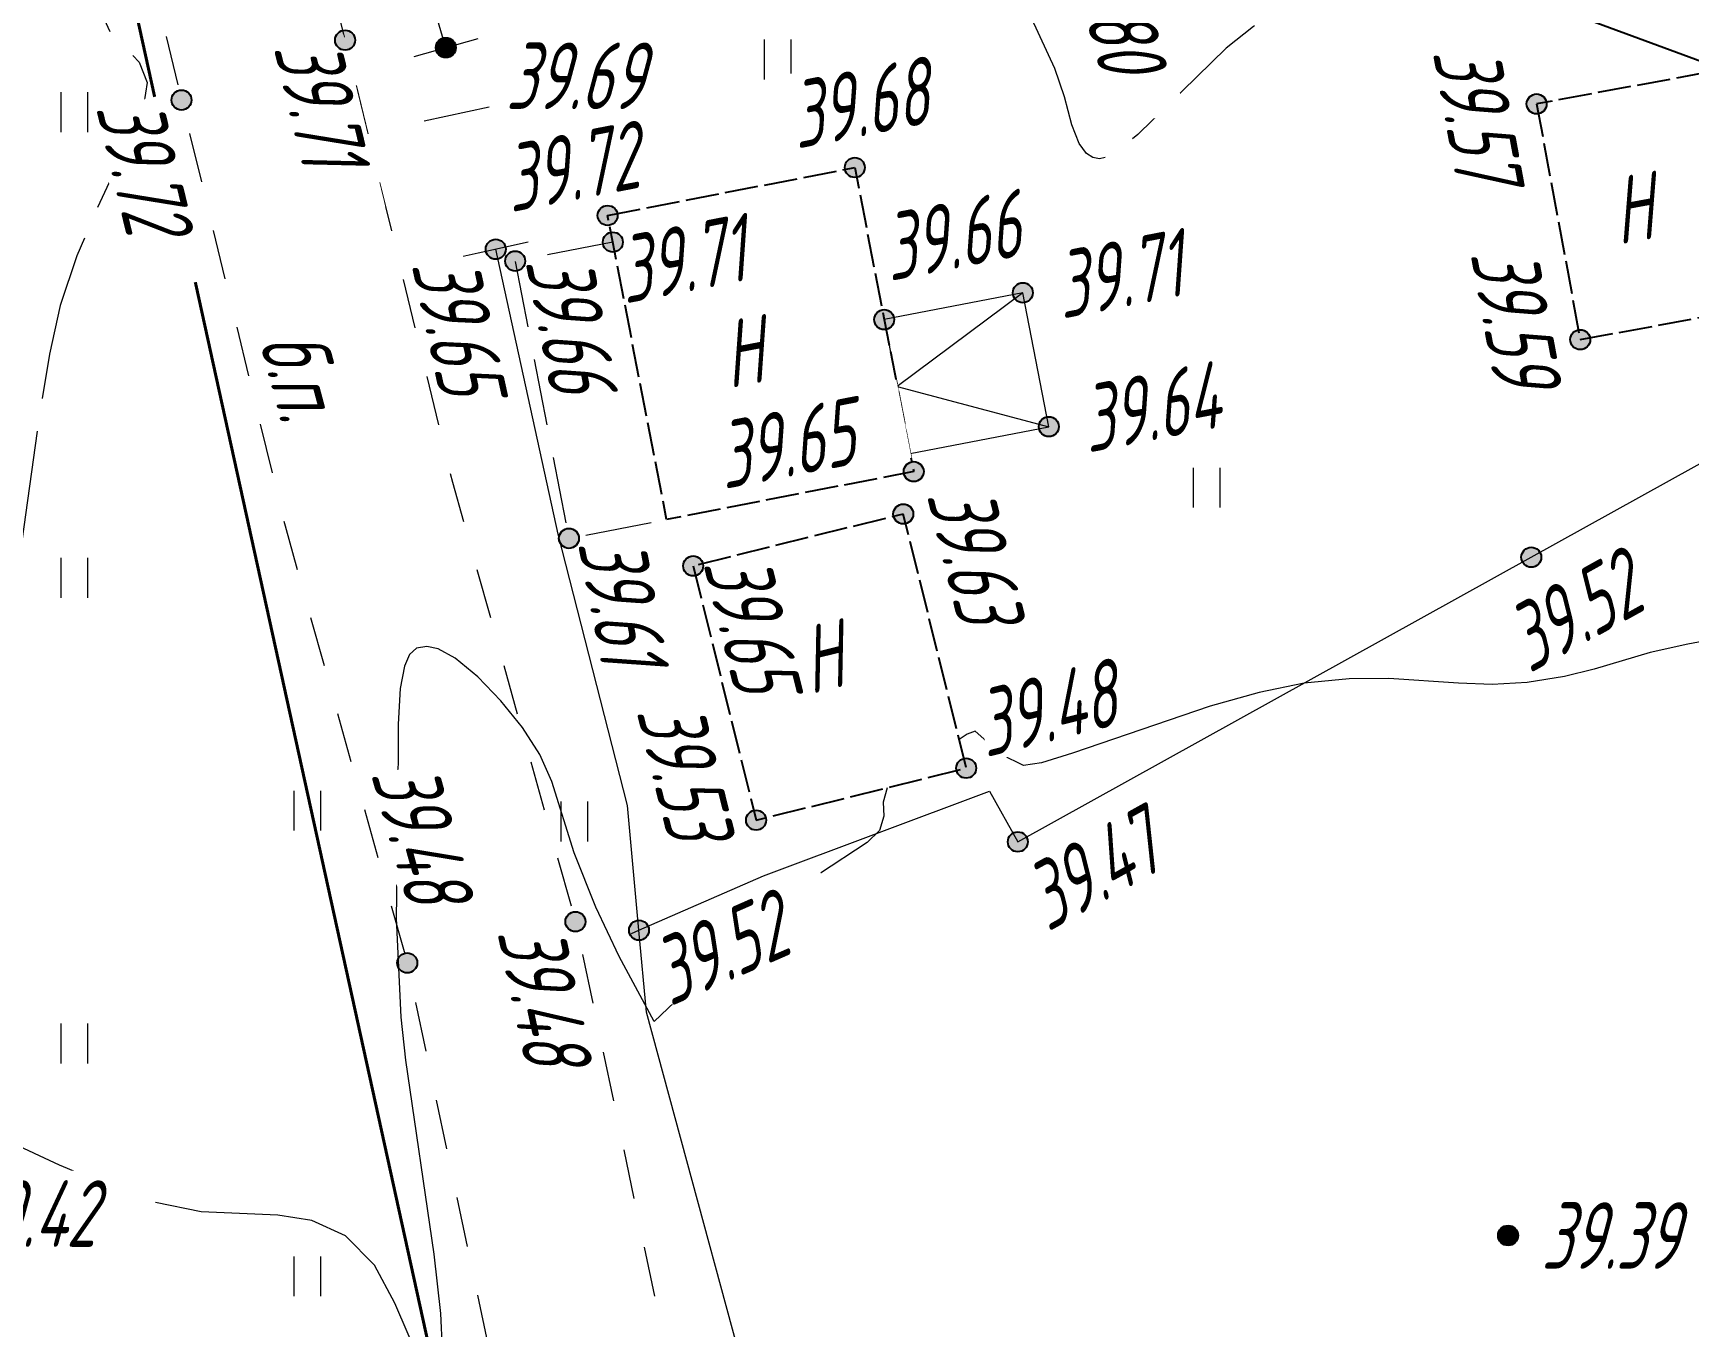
# Model space of a CAD drawing. Extents: x 2208637 to 2213412, y 575334 to 577367.
# Drawn here: x 2211099.88 to 2211124.76, y 576505.54 to 576524.99 of the extents above; entities that cross this region are included whole.
import ezdxf
from ezdxf.enums import TextEntityAlignment as Align

# ---------------------------------------------------------------- set-up
doc = ezdxf.new("R2010")
doc.units = 0
doc.header["$LTSCALE"] = 0.5
for name, pattern in [('2000_16', [1, 1, 0]), ('500_189_3_2', [3, 1.5, -1.5]), ('500_329_3', [6, 5, -1]), ('500_49_2', [3, 2, -1])]:
    doc.linetypes.add(name, pattern=pattern)
doc.layers.get('0').update_dxf_attribs({"lineweight": 25})
for name, color, linetype, lineweight in [('ИИ_ГОРИЗОНТАЛИ_ОСН', 32, 'Continuous', 15), ('ИИ_ДОРОГИ_АД', 7, 'Continuous', 25), ('ИИ_ОГРАДЫ', 7, 'Continuous', 25), ('ИИ_ОТМЕТКИ', 7, 'Continuous', 25), ('ИИ_СООРУЖЕНИЯ', 7, 'Continuous', 25), ('ИИ_ТРАССЫ_КЛС', 5, 'Continuous', 40), ('ИИ_УГОДЬЯ', 7, 'Continuous', 25)]:
    doc.layers.add(name, color=color, linetype=linetype, lineweight=lineweight)
doc.styles.add('GOST 2.304', font='cs_gost2304.shx', dxfattribs={"width": 0.8, "oblique": 15})
doc.linetypes.add('2000_475_1', pattern='A,3,[1,Topography.shx,S=0.5,R=90,X=0,Y=0],0', length=3)

# ---------------------------------------------------------------- blocks, each defined once
blk = doc.blocks.new('Лист 024_УС_ПК2+00-ПК8+57.26|2000_473')
at = {"color": 0, "linetype": 'Continuous', "lineweight": -2}
blk.add_lwpolyline([(0, 1), (0, -1)], dxfattribs=at)
blk = doc.blocks.new('*U32')
at = {"color": 0, "linetype": 'Continuous', "lineweight": -2}
blk.add_lwpolyline([(0, 4.242), (0, 0), (4.101, 0), (4.101, 4.242)], close=True, dxfattribs=at)
blk.add_lwpolyline([(0, 4.242), (2.05, 0), (4.101, 4.242)], dxfattribs=at)
blk = doc.blocks.new('500_401')
at = {"color": 0, "linetype": 'Continuous', "lineweight": -2}
for points in [[(-0.4, 0), (-0.4, 1.2)], [(0.4, 0), (0.4, 1.2)]]:
    blk.add_lwpolyline(points, dxfattribs=at)
blk = doc.blocks.new('500_330_1')
at = {"linetype": 'Continuous', "lineweight": -2}
h = blk.add_hatch(color=0, dxfattribs=at)
h.dxf.hatch_style = 1
edge = h.paths.add_edge_path()
edge.add_arc((0, 0), 0.3, 0, 360)
at = {"color": 0, "linetype": 'Continuous', "lineweight": -2}
blk.add_circle((0, 0), 0.3, dxfattribs=at)
at = {"color": 0, "linetype": 'Continuous', "lineweight": -2, "style": 'GOST 2.304', "flags": 1}
for tag, p in [('Номер', (-1, -1)), ('Номер_рабочей_станции', (-1, -3.5))]:
    blk.add_attdef(tag, text='', height=2, dxfattribs=at).set_placement(p, align=Align.RIGHT)
at = {"color": 0, "linetype": 'Continuous', "lineweight": -2, "style": 'GOST 2.304'}
blk.add_attdef('Высота', (1, -1), '', height=2, dxfattribs=at)
at = {"color": 0, "linetype": 'Continuous', "lineweight": -2, "style": 'GOST 2.304', "flags": 1}
blk.add_attdef('Код', (0, -3.5), '', height=2, dxfattribs=at)

msp = doc.modelspace()

# ---------------------------------------------------------------- linework, layer by layer
at = {"layer": 'ИИ_ГОРИЗОНТАЛИ_ОСН', "color": 32, "linetype": '500_329_3', "lineweight": 20, "elevation": 39.75, "flags": 128}
for points in [[(2211106.162, 576532.281), (2211106.125, 576532.269), (2211106.078, 576532.205), (2211106.049, 576532.062), (2211106.041, 576531.808), (2211105.979, 576531.453), (2211105.852, 576531.102), (2211105.72, 576530.819), (2211105.559, 576530.705), (2211105.412, 576530.907), (2211104.588, 576532.794), (2211104.296, 576533.387), (2211104.05, 576533.73), (2211103.735, 576533.924), (2211103.418, 576534.018), (2211102.748, 576534.073), (2211102.434, 576534.073), (2211101.67, 576533.943), (2211101.02, 576533.968), (2211100.803, 576533.863), (2211100.784, 576533.58), (2211100.838, 576532.954), (2211101.338, 576529.048), (2211101.418, 576528.225), (2211101.433, 576527.665), (2211101.342, 576527.066), (2211100.907, 576525.659), (2211100.892, 576525.318), (2211101.033, 576525.004), (2211101.474, 576524.553), (2211101.593, 576524.245), (2211101.544, 576523.928), (2211101.374, 576523.493), (2211100.83, 576522.331), (2211100.538, 576521.639), (2211100.287, 576520.895), (2211100.126, 576520.161), (2211099.965, 576519.176), (2211099.486, 576515.755), (2211099.325, 576514.805), (2211099.195, 576514.234), (2211099.097, 576513.95), (2211099.032, 576513.842), (2211098.999, 576513.816), (2211098.931, 576513.788), (2211098.783, 576513.772), (2211098.538, 576513.83), (2211098.187, 576514.013), (2211097.743, 576514.311), (2211097.033, 576514.733), (2211096.794, 576514.906), (2211096.557, 576515.035), (2211096.254, 576515.081), (2211095.917, 576515.025), (2211095.5, 576514.872), (2211095.032, 576514.63), (2211094.543, 576514.304), (2211094.064, 576513.9), (2211093.646, 576513.384), (2211093.307, 576512.781), (2211092.788, 576511.714), (2211092.568, 576511.447), (2211092.292, 576511.349), (2211092.012, 576511.342), (2211091.058, 576511.439), (2211090.822, 576511.419), (2211090.529, 576511.282), (2211089.397, 576510.641), (2211088.788, 576510.314), (2211088.385, 576510.13), (2211088.171, 576510.067), (2211088.084, 576510.072), (2211088.06, 576510.091), (2211088.048, 576510.122), (2211088.074, 576510.199), (2211088.215, 576510.343), (2211089.042, 576510.939), (2211089.419, 576511.251), (2211089.631, 576511.492), (2211089.719, 576511.653), (2211089.755, 576511.811), (2211089.752, 576511.958), (2211089.693, 576512.159), (2211089.544, 576512.407), (2211089.311, 576512.709), (2211089.114, 576513.039), (2211089.044, 576513.434), (2211089.153, 576513.918), (2211089.388, 576514.445), (2211089.692, 576514.952), (2211090.006, 576515.376), (2211090.271, 576515.652), (2211090.556, 576515.788), (2211091.124, 576515.851), (2211091.373, 576516.001), (2211091.554, 576516.269), (2211091.766, 576516.718), (2211091.974, 576517.305), (2211092.14, 576517.986), (2211092.227, 576518.718), (2211092.199, 576519.458), (2211092.072, 576520.063), (2211091.847, 576520.758), (2211091.539, 576521.508), (2211091.163, 576522.277), (2211090.733, 576523.027), (2211090.264, 576523.724), (2211089.771, 576524.331), (2211089.268, 576524.812), (2211088.622, 576525.223), (2211088.003, 576525.431), (2211087.384, 576525.526), (2211086.737, 576525.595), (2211086.035, 576525.726), (2211085.249, 576526.007), (2211084.515, 576526.367), (2211083.617, 576526.846), (2211082.628, 576527.405), (2211081.623, 576528.008), (2211080.675, 576528.617), (2211079.858, 576529.196), (2211079.347, 576529.613), (2211079.072, 576529.885), (2211078.908, 576530.115), (2211078.858, 576530.227), (2211078.783, 576530.469), (2211078.729, 576530.86), (2211078.741, 576531.401), (2211078.842, 576532.035), (2211078.977, 576532.528), (2211079.076, 576532.777), (2211079.183, 576532.902), (2211079.317, 576532.973), (2211079.489, 576533.015), (2211079.727, 576533.001), (2211080.437, 576532.849), (2211081.635, 576532.633), (2211083.921, 576532.248), (2211085.157, 576532.072), (2211086.286, 576531.949), (2211087.028, 576531.911), (2211087.447, 576531.928), (2211087.647, 576531.965), (2211087.82, 576532.042), (2211088.011, 576532.154), (2211088.276, 576532.349), (2211088.581, 576532.653), (2211088.868, 576533.09), (2211089.011, 576533.472), (2211089.061, 576533.772), (2211089.064, 576533.975), (2211089.04, 576534.163), (2211088.965, 576534.339), (2211088.765, 576534.612), (2211088.38, 576534.98), (2211087.233, 576535.848), (2211086.878, 576536.138), (2211086.713, 576536.323), (2211086.667, 576536.427), (2211086.683, 576536.533), (2211086.75, 576536.632), (2211086.922, 576536.737), (2211087.73, 576536.967), (2211088.201, 576537.219), (2211088.494, 576537.546), (2211088.959, 576538.16), (2211090.909, 576540.883), (2211091.585, 576541.804), (2211092.193, 576542.592), (2211092.599, 576543.069), (2211092.84, 576543.31), (2211093.016, 576543.43), (2211093.261, 576543.507), (2211093.495, 576543.546), (2211093.796, 576543.543), (2211094.167, 576543.46), (2211094.549, 576543.302), (2211094.958, 576543.083), (2211095.3, 576542.752), (2211095.769, 576542.137), (2211096.933, 576540.459), (2211097.554, 576539.599), (2211098.152, 576538.861), (2211098.588, 576538.426), (2211098.878, 576538.226), (2211099.049, 576538.164), (2211099.127, 576538.157), (2211099.227, 576538.166), (2211099.427, 576538.227), (2211099.722, 576538.41), (2211100.099, 576538.788), (2211100.529, 576539.391), (2211100.893, 576540.032), (2211101.171, 576540.597), (2211101.34, 576540.97), (2211101.454, 576541.284), (2211101.499, 576541.548), (2211101.561, 576542.167), (2211101.717, 576543.375), (2211101.799, 576543.89), (2211101.925, 576544.332), (2211102.42, 576545.726), (2211102.681, 576546.552), (2211102.877, 576547.382), (2211102.952, 576548.006), (2211102.941, 576548.43), (2211102.86, 576548.8), (2211102.81, 576548.927), (2211102.688, 576549.15), (2211102.459, 576549.422), (2211102.085, 576549.696), (2211100.981, 576550.228), (2211100.439, 576550.585), (2211099.976, 576551.124), (2211099.66, 576551.724), (2211099.408, 576552.376), (2211099.217, 576553.059), (2211099.084, 576553.75), (2211099.006, 576554.429), (2211098.981, 576555.073), (2211099.006, 576555.66), (2211099.12, 576556.286), (2211099.32, 576556.868), (2211099.565, 576557.392), (2211100.025, 576558.211), (2211100.158, 576558.479), (2211100.359, 576558.96), (2211100.432, 576559.174), (2211100.489, 576559.454), (2211100.525, 576559.753), (2211100.532, 576560.013), (2211100.507, 576560.283), (2211100.305, 576561.328), (2211100.18, 576561.739), (2211099.981, 576562.148), (2211099.682, 576562.527), (2211099.3, 576562.774), (2211098.885, 576562.872), (2211098.464, 576562.924), (2211098.065, 576563.031), (2211097.711, 576563.297), (2211097.496, 576563.682), (2211097.434, 576564.087), (2211097.432, 576564.519), (2211097.399, 576564.983), (2211097.244, 576565.487), (2211096.966, 576565.941), (2211096.449, 576566.665), (2211095.758, 576567.582), (2211094.106, 576569.681), (2211092.523, 576571.613), (2211091.918, 576572.322), (2211091.522, 576572.755), (2211091.046, 576573.192), (2211090.595, 576573.549), (2211089.803, 576574.109), (2211089.481, 576574.354), (2211088.733, 576575.075), (2211088.41, 576575.309), (2211088.068, 576575.506), (2211087.696, 576575.688), (2211087.325, 576575.842), (2211086.986, 576575.959), (2211086.708, 576576.027), (2211086.382, 576576.054), (2211086.114, 576576.023), (2211085.514, 576575.918), (2211084.657, 576575.745), (2211083.523, 576575.452), (2211082.909, 576575.258), (2211082.274, 576575.024), (2211080.983, 576574.472), (2211079.375, 576573.694), (2211078.954, 576573.47), (2211078.005, 576572.9), (2211077.585, 576572.673)], [(2211124.807, 576530.593), (2211124.277, 576529.624), (2211123.87, 576528.897), (2211123.416, 576528.148), (2211122.954, 576527.485), (2211122.522, 576527.013), (2211121.977, 576526.651), (2211121.375, 576526.381), (2211120.817, 576526.195), (2211120.399, 576526.086), (2211120.222, 576526.047), (2211120.043, 576526.035), (2211119.173, 576525.637), (2211118.691, 576525.38), (2211118.214, 576525.089), (2211117.804, 576524.761), (2211116.474, 576523.465), (2211116.18, 576523.225), (2211115.998, 576523.121), (2211115.898, 576523.097), (2211115.801, 576523.118), (2211115.705, 576523.181), (2211115.594, 576523.331), (2211115.487, 576523.612), (2211115.375, 576524.032), (2211115.229, 576524.456), (2211114.675, 576525.651), (2211114.533, 576526.014), (2211114.429, 576526.331), (2211114.296, 576526.637), (2211114.066, 576526.967)]]:
    msp.add_lwpolyline(points, dxfattribs=at)
at = {"layer": 'ИИ_ГОРИЗОНТАЛИ_ОСН', "elevation": 39.5, "flags": 128}
for points in [[(2211112.711, 576513.645), (2211112.651, 576513.426), (2211112.659, 576513.22), (2211112.597, 576513.004), (2211112.409, 576512.822), (2211111.694, 576512.351), (2211111.268, 576512.037), (2211110.335, 576511.204), (2211109.21, 576510.133), (2211108.684, 576511.11), (2211108.334, 576511.849), (2211108.009, 576512.665), (2211107.672, 576513.74), (2211107.494, 576514.144), (2211107.232, 576514.551), (2211106.904, 576514.95), (2211106.561, 576515.312), (2211106.222, 576515.593), (2211105.967, 576515.732), (2211105.793, 576515.77), (2211105.638, 576515.742), (2211105.534, 576515.646), (2211105.459, 576515.471), (2211105.396, 576515.138), (2211105.362, 576514.601), (2211105.361, 576513.347), (2211105.333, 576511.685), (2211105.403, 576510.195), (2211105.473, 576509.549), (2211105.899, 576506.634), (2211106, 576505.744), (2211106.027, 576505.203)], [(2211125.197, 576515.888), (2211124.738, 576515.805), (2211124.176, 576515.677), (2211123.332, 576515.427), (2211122.888, 576515.318), (2211122.324, 576515.229), (2211121.799, 576515.197), (2211121.296, 576515.215), (2211120.249, 576515.285), (2211119.653, 576515.283), (2211118.975, 576515.217), (2211118.301, 576515.079), (2211117.563, 576514.869), (2211115.493, 576514.163), (2211115.027, 576514.02), (2211114.759, 576513.981), (2211114.433, 576514.139), (2211114.033, 576514.495), (2211113.914, 576514.45), (2211113.792, 576514.37)], [(2211105.701, 576504.998), (2211105.316, 576505.897), (2211105.006, 576506.466), (2211104.573, 576506.91), (2211104.068, 576507.141), (2211103.554, 576507.22), (2211102.403, 576507.268), (2211101.719, 576507.409), (2211101.04, 576507.652), (2211100.277, 576507.974), (2211099.514, 576508.325)]]:
    msp.add_lwpolyline(points, dxfattribs=at)
at = {"layer": 'ИИ_ДОРОГИ_АД', "color": 7, "linetype": '500_189_3_2', "lineweight": 20, "flags": 128}
for points in [[(2211193.892, 576771.13), (2211190.344, 576769.434), (2211186.63, 576767.657), (2211182.626, 576764.794), (2211178.829, 576761.486), (2211176.436, 576758.933), (2211172.571, 576754.304), (2211171.268, 576752.743), (2211165.461, 576745.292), (2211161.038, 576738.592), (2211158.324, 576734.286), (2211151.502, 576722.95), (2211147.656, 576715.458), (2211146.784, 576713.605), (2211144.187, 576708.084), (2211141.288, 576701.815), (2211137.312, 576693.262), (2211135.571, 576689.448), (2211135.04, 576688.285), (2211132.287, 576681.818), (2211130.913, 576678.432), (2211129.619, 576675.245), (2211126.413, 576667.234), (2211125.97, 576666.212), (2211122.849, 576659.02), (2211121.059, 576654.569), (2211119.322, 576650.247), (2211115.964, 576642.444), (2211115.369, 576641.061), (2211111.801, 576633.285), (2211110.461, 576630.122), (2211108.149, 576624.667), (2211105.833, 576619.213), (2211105.325, 576617.463), (2211104.5, 576614.621), (2211104.151, 576611.696), (2211104.773, 576605.153), (2211106.181, 576598.965), (2211107.215, 576594.632), (2211108.091, 576590.818), (2211108.029, 576585.799), (2211107.135, 576580.371), (2211105.122, 576571.027), (2211104.754, 576569.305), (2211103.363, 576562.809), (2211101.98, 576556.561), (2211100.596, 576543.976), (2211100.266, 576534.023), (2211101.072, 576528.249), (2211102.109, 576523.983), (2211103.664, 576517.58), (2211105.5, 576511.012), (2211106.881, 576504.484), (2211107.979, 576498.193), (2211108.58, 576489.691), (2211110.159, 576482.854), (2211110.896, 576478.47), (2211111.303, 576473.301), (2211110.974, 576465.006), (2211110.788, 576463.137), (2211110.219, 576457.409), (2211110.176, 576452.453), (2211110.203, 576449.389), (2211110.218, 576447.707), (2211110.425, 576441.688), (2211110.13, 576437.721), (2211107.746, 576434.722), (2211106.582, 576433.765), (2211105.312, 576433.264), (2211102.939, 576432.903)], [(2211194.524, 576767.579), (2211191.265, 576766.992), (2211187.957, 576765.41), (2211184.24, 576762.752), (2211180.636, 576759.612), (2211178.384, 576757.209), (2211174.646, 576752.732), (2211173.292, 576751.111), (2211167.575, 576743.774), (2211163.223, 576737.183), (2211160.538, 576732.922), (2211153.775, 576721.685), (2211149.989, 576714.31), (2211149.115, 576712.452), (2211146.543, 576706.985), (2211143.646, 576700.721), (2211143.47, 576700.341), (2211139.674, 576692.175), (2211137.837, 576688.15), (2211137.419, 576687.236), (2211134.688, 576680.82), (2211133.347, 576677.516), (2211132.031, 576674.273), (2211128.813, 576666.233), (2211128.41, 576665.305), (2211125.248, 576658.018), (2211121.723, 576649.248), (2211118.281, 576641.25), (2211117.745, 576640.005), (2211114.18, 576632.236), (2211112.788, 576628.95), (2211110.543, 576623.652), (2211108.287, 576618.339), (2211107.752, 576616.497), (2211107.056, 576614.101), (2211106.765, 576611.665), (2211107.345, 576605.566), (2211108.713, 576599.555), (2211109.747, 576595.224), (2211110.695, 576591.097), (2211110.627, 576585.57), (2211109.69, 576579.885), (2211107.664, 576570.481), (2211105.904, 576562.256), (2211104.549, 576556.137), (2211103.191, 576543.79), (2211102.872, 576534.161), (2211103.629, 576528.737), (2211104.566, 576524.883), (2211106.18, 576518.237), (2211108.027, 576511.632), (2211109.434, 576504.977), (2211110.564, 576498.509), (2211111.159, 576490.078), (2211112.71, 576483.362), (2211113.479, 576478.788), (2211113.908, 576473.352), (2211113.569, 576464.826), (2211113.377, 576462.894), (2211112.817, 576457.269), (2211112.776, 576452.454), (2211112.804, 576449.31), (2211112.818, 576447.763), (2211113.028, 576441.636), (2211112.726, 576437.58), (2211112.649, 576436.545), (2211112.483, 576430.084), (2211112.651, 576424.944), (2211112.574, 576420.962)]]:
    msp.add_lwpolyline(points, dxfattribs=at)
at = {"layer": 'ИИ_ОГРАДЫ', "linetype": '2000_475_1', "lineweight": 20, "flags": 128}
for points in [[(2211106.08, 576524.77), (2211104.002, 576531.836), (2211104.05, 576533.73), (2211104.44, 576540.16), (2211104.422, 576541.717), (2211105.64, 576548.73), (2211105.73, 576550.44), (2211106.12, 576553.07), (2211106.57, 576556.2), (2211106.97, 576558.48), (2211114.5, 576560.66), (2211120.705, 576562.304), (2211129.74, 576565.09), (2211134.214, 576556.108), (2211137.987, 576548.532), (2211140.244, 576544.224), (2211141.219, 576542.362), (2211143.919, 576536.503), (2211147.566, 576528.588), (2211148.533, 576526.489)], [(2211108.867, 576511.453), (2211108.982, 576511.503), (2211110.851, 576512.323), (2211114.25, 576513.592), (2211114.673, 576512.832), (2211122.388, 576517.11), (2211128.947, 576520.747), (2211126.503, 576530.237)]]:
    msp.add_lwpolyline(points, dxfattribs=at)
at = {"layer": 'ИИ_ОГРАДЫ', "linetype": '2000_475_1', "lineweight": 20, "elevation": 39.65, "flags": 128}
msp.add_lwpolyline([(2211115.13, 576493.8), (2211113.553, 576493.631), (2211111.898, 576499.929), (2211111.071, 576502.978), (2211109.095, 576510.27), (2211108.982, 576511.503), (2211108.81, 576513.38), (2211107.767, 576517.456), (2211106.83, 576521.74)], dxfattribs=at)
at = {"layer": 'ИИ_СООРУЖЕНИЯ', "linetype": '2000_16', "flags": 128}
for points in [[(2211122.468, 576523.924), (2211123.123, 576520.381), (2211125.596, 576520.838), (2211124.941, 576524.381)], [(2211108.511, 576522.248), (2211112.224, 576522.968), (2211112.666, 576520.682), (2211113.109, 576518.397), (2211109.396, 576517.678), (2211108.589, 576521.847)], [(2211109.796, 576516.979), (2211110.741, 576513.158), (2211113.898, 576513.939), (2211112.953, 576517.76)]]:
    msp.add_lwpolyline(points, close=True, dxfattribs=at)
at = {"layer": 'ИИ_СООРУЖЕНИЯ', "color": 7, "linetype": '500_49_2', "lineweight": 20, "flags": 128}
msp.add_lwpolyline([(2211108.589, 576521.847), (2211107.122, 576521.562), (2211107.93, 576517.394), (2211109.396, 576517.678)], dxfattribs=at)
at = {"layer": 'ИИ_ТРАССЫ_КЛС', "flags": 128}
msp.add_lwpolyline([(2211107.637, 576584.55), (2211101.85, 576557.86), (2211100.623, 576546.71), (2211099.537, 576533.931), (2211107.237, 576498.814), (2211109.709, 576475.008), (2211060.149, 576474.317), (2211041.011, 576497.758), (2211038.21, 576497.155), (2211029.963, 576508.216), (2211031.248, 576510.646), (2211018.887, 576526.555), (2211015, 576526.061), (2211010.77, 576533.726), (2211009.3, 576537.94), (2211011.906, 576539.84), (2211014.291, 576558.224), (2211012.094, 576566.952), (2211013.11, 576598.234)], dxfattribs=at)
at = {"layer": 'ИИ_ТРАССЫ_КЛС', "lineweight": 25, "flags": 128}
msp.add_lwpolyline([(2211099.537, 576533.931), (2211162.357, 576510.779), (2211170.905, 576510.779)], dxfattribs=at)

# ---------------------------------------------------------------- block references
at = {"layer": 'ИИ_ОГРАДЫ', "lineweight": 20, "ltscale": 0.5, "xscale": 0.5, "yscale": 0.5, "zscale": 0.5}
for p, rotation in [((2211106.08, 576524.77, 39.69), 285.7044964298773), ((2211106.243, 576523.77), 282.3427354751749), ((2211106.83, 576521.74, 39.65), 282.3427354751749)]:
    msp.add_blockref('Лист 024_УС_ПК2+00-ПК8+57.26|2000_473', p, dxfattribs=dict(at, rotation=rotation))
at = {"layer": 'ИИ_СООРУЖЕНИЯ', "color": 7, "lineweight": 20, "ltscale": 0.5, "xscale": 0.5, "yscale": 0.5, "zscale": 0.5, "rotation": 280.9651244369567}
msp.add_blockref('*U32', (2211112.666, 576520.682), dxfattribs=at)
at = {"layer": 'ИИ_УГОДЬЯ', "lineweight": 20, "xscale": 0.5, "yscale": 0.5, "zscale": 0.5}
for p in [(2211111.07, 576524.294), (2211100.5, 576523.5), (2211117.515, 576517.856), (2211100.5, 576516.5), (2211104, 576513), (2211108.014, 576512.839), (2211100.5, 576509.5), (2211104, 576506)]:
    msp.add_blockref('500_401', p, dxfattribs=at)

# ---------------------------------------------------------------- next in the draw order: wipeouts: each hides what was drawn before it
at = {"lineweight": 0}
for points, layer in [([(2211103.221, 576520.282), (2211103.62, 576518.788), (2211104.721, 576519.082), (2211104.322, 576520.576)], 'ИИ_ДОРОГИ_АД'), ([(2211115.329, 576526.236), (2211116.079, 576523.53), (2211117.178, 576523.835), (2211116.428, 576526.541)], 'ИИ_ОТМЕТКИ'), ([(2211103.432, 576524.702), (2211104.062, 576522.11), (2211105.17, 576522.379), (2211104.54, 576524.971)], 'ИИ_ОТМЕТКИ'), ([(2211111.413, 576523.187), (2211114.169, 576523.721), (2211113.942, 576524.897), (2211111.185, 576524.363)], 'ИИ_ОТМЕТКИ'), ([(2211100.762, 576523.802), (2211101.435, 576521.031), (2211102.618, 576521.319), (2211101.945, 576524.089)], 'ИИ_ОТМЕТКИ'), ([(2211112.809, 576521.198), (2211115.487, 576521.717), (2211115.259, 576522.893), (2211112.581, 576522.374)], 'ИИ_ОТМЕТКИ'), ([(2211121.41, 576521.609), (2211121.921, 576518.847), (2211123.042, 576519.055), (2211122.531, 576521.816)], 'ИИ_ОТМЕТКИ'), ([(2211115.787, 576518.618), (2211118.405, 576519.125), (2211118.178, 576520.301), (2211115.559, 576519.794)], 'ИИ_ОТМЕТКИ'), ([(2211122.437, 576515.319), (2211124.913, 576516.692), (2211124.323, 576517.757), (2211121.847, 576516.384)], 'ИИ_ОТМЕТКИ'), ([(2211114.256, 576514.042), (2211117.04, 576514.73), (2211116.766, 576515.837), (2211113.982, 576515.148)], 'ИИ_ОТМЕТКИ'), ([(2211108.883, 576514.727), (2211109.557, 576512.001), (2211110.664, 576512.275), (2211109.99, 576515.001)], 'ИИ_ОТМЕТКИ'), ([(2211115.199, 576511.433), (2211117.725, 576512.834), (2211117.172, 576513.831), (2211114.646, 576512.43)], 'ИИ_ОТМЕТКИ'), ([(2211106.79, 576511.408), (2211107.383, 576508.602), (2211108.498, 576508.837), (2211107.905, 576511.643)], 'ИИ_ОТМЕТКИ'), ([(2211098.821, 576506.674), (2211101.713, 576506.674), (2211101.713, 576507.891), (2211098.821, 576507.891)], 'ИИ_ОТМЕТКИ'), ([(2211122.588, 576506.344), (2211125.396, 576506.344), (2211125.396, 576507.484), (2211122.588, 576507.484)], 'ИИ_ОТМЕТКИ'), ([(2211123.76, 576521.747), (2211124.594, 576521.901), (2211124.387, 576523.022), (2211123.553, 576522.868)], 'ИИ_СООРУЖЕНИЯ'), ([(2211110.397, 576519.588), (2211111.229, 576519.75), (2211111.012, 576520.869), (2211110.18, 576520.707)], 'ИИ_СООРУЖЕНИЯ'), ([(2211111.619, 576514.993), (2211112.443, 576515.196), (2211112.169, 576516.303), (2211111.346, 576516.099)], 'ИИ_СООРУЖЕНИЯ')]:
    msp.add_wipeout(points, dxfattribs=at).dxf.layer = layer

# ---------------------------------------------------------------- next in the draw order: block references
at = {"layer": 'ИИ_ОТМЕТКИ'}
ref = msp.add_blockref('500_330_1', (2211117.116, 576525.39, 39.796), dxfattribs=dict(at, xscale=0.5, yscale=0.5, zscale=0.5, rotation=285.4858939612563))
ref.add_attrib('Высота', '39.80', (2211115.383, 576526.303), dxfattribs={"layer": '0', "color": 0, "linetype": 'Continuous', "lineweight": -2, "height": 1, "rotation": 285.4859, "style": 'GOST 2.304', "oblique": 15, "width": 0.8})
ref = msp.add_blockref('500_330_1', (2211104.566, 576524.883, 39.715), dxfattribs=dict(at, xscale=0.4999999999999999, yscale=0.4999999999999999, zscale=0.4999999999999999, rotation=283.6522108328122))
ref.add_attrib('Высота', '39.71', (2211103.488, 576524.767), dxfattribs={"layer": '0', "color": 0, "linetype": 'Continuous', "lineweight": -2, "height": 1, "rotation": 283.6522, "style": 'GOST 2.304', "oblique": 15, "width": 0.8})
ref = msp.add_blockref('500_330_1', (2211112.224, 576522.968, 39.677), dxfattribs=dict(at, xscale=0.4999999999999999, yscale=0.4999999999999999, zscale=0.4999999999999999, rotation=10.96512443735335))
ref.add_attrib('Высота', '39.68', (2211111.35, 576523.246), dxfattribs={"layer": '0', "color": 0, "linetype": 'Continuous', "lineweight": -2, "height": 1, "rotation": 10.9651, "style": 'GOST 2.304', "oblique": 15, "width": 0.8})
ref = msp.add_blockref('500_330_1', (2211102.109, 576523.983, 39.72), dxfattribs=dict(at, xscale=0.4999999999999999, yscale=0.4999999999999999, zscale=0.4999999999999999, rotation=283.6522108328122))
ref.add_attrib('Высота', '39.72', (2211100.818, 576523.867), dxfattribs={"layer": '0', "color": 0, "linetype": 'Continuous', "lineweight": -2, "height": 1, "rotation": 283.6522, "style": 'GOST 2.304', "oblique": 15, "width": 0.8})
ref = msp.add_blockref('500_330_1', (2211112.666, 576520.682, 39.665), dxfattribs=dict(at, xscale=0.4999999999999999, yscale=0.4999999999999999, zscale=0.4999999999999999, rotation=10.96512443735335))
ref.add_attrib('Высота', '39.66', (2211112.747, 576521.257), dxfattribs={"layer": '0', "color": 0, "linetype": 'Continuous', "lineweight": -2, "height": 1, "rotation": 10.9651, "style": 'GOST 2.304', "oblique": 15, "width": 0.8})
ref = msp.add_blockref('500_330_1', (2211123.123, 576520.381, 39.589), dxfattribs=dict(at, xscale=0.4999999999999998, yscale=0.4999999999999998, zscale=0.4999999999999998, rotation=280.4732172972912))
ref.add_attrib('Высота', '39.59', (2211121.47, 576521.67), dxfattribs={"layer": '0', "color": 0, "linetype": 'Continuous', "lineweight": -2, "height": 1, "rotation": 280.4732, "style": 'GOST 2.304', "oblique": 15, "width": 0.8})
ref = msp.add_blockref('500_330_1', (2211115.139, 576519.073, 39.638), dxfattribs=dict(at, xscale=0.5, yscale=0.5, zscale=0.5, rotation=10.96512443869532))
ref.add_attrib('Высота', '39.64', (2211115.725, 576518.677, -26.425), dxfattribs={"layer": '0', "color": 0, "linetype": 'Continuous', "lineweight": -2, "height": 1, "rotation": 10.9651, "style": 'GOST 2.304', "oblique": 15, "width": 0.8})
ref = msp.add_blockref('500_330_1', (2211122.388, 576517.11, 39.525), dxfattribs=dict(at, xscale=0.4999999999999998, yscale=0.4999999999999998, zscale=0.4999999999999998, rotation=29.00772947628955))
ref.add_attrib('Высота', '39.52', (2211122.359, 576515.356), dxfattribs={"layer": '0', "color": 0, "linetype": 'Continuous', "lineweight": -2, "height": 1, "rotation": 29.0077, "style": 'GOST 2.304', "oblique": 15, "width": 0.8})
ref = msp.add_blockref('500_330_1', (2211114.673, 576512.832, 39.469), dxfattribs=dict(at, xscale=0.4999999999999998, yscale=0.4999999999999998, zscale=0.4999999999999998, rotation=29.00772947628955))
ref.add_attrib('Высота', '39.47', (2211115.122, 576511.47), dxfattribs={"layer": '0', "color": 0, "linetype": 'Continuous', "lineweight": -2, "height": 1, "rotation": 29.0077, "style": 'GOST 2.304', "oblique": 15, "width": 0.8})
ref = msp.add_blockref('500_330_1', (2211098.271, 576507.244, 39.418), dxfattribs=dict(at, xscale=0.5, yscale=0.5, zscale=0.5))
ref.add_attrib('Высота', '39.42', (2211098.771, 576506.744, 39.418), dxfattribs={"layer": '0', "color": 0, "linetype": 'Continuous', "lineweight": -2, "height": 1, "style": 'GOST 2.304', "oblique": 15, "width": 0.8})
ref = msp.add_blockref('500_330_1', (2211122.038, 576506.914, 39.391), dxfattribs=dict(at, xscale=0.5, yscale=0.5, zscale=0.5))
ref.add_attrib('Высота', '39.39', (2211122.538, 576506.414, -26.261), dxfattribs={"layer": '0', "color": 0, "linetype": 'Continuous', "lineweight": -2, "height": 1, "style": 'GOST 2.304', "oblique": 15, "width": 0.8})

# ---------------------------------------------------------------- next in the draw order: texts
at = {"layer": 'ИИ_ДОРОГИ_АД', "ltscale": 0.5, "style": 'GOST 2.304', "oblique": 15, "width": 0.8}
msp.add_text('б.п.', height=1, rotation=284.9493, dxfattribs=at).set_placement((2211103.274, 576520.355, -88.25))
at = {"layer": 'ИИ_СООРУЖЕНИЯ', "ltscale": 0.5, "style": 'GOST 2.304', "oblique": 15, "width": 0.8}
msp.add_text('Н', height=1, rotation=10.4732, dxfattribs=at).set_placement((2211123.698, 576521.807, -88.25))

# ---------------------------------------------------------------- next in the draw order: wipeouts: each hides what was drawn before it
at = {"lineweight": 0}
for points in [[(2211120.843, 576524.637), (2211121.357, 576521.856), (2211122.478, 576522.063), (2211121.964, 576524.844)], [(2211108.831, 576520.859), (2211111.45, 576521.367), (2211111.233, 576522.486), (2211108.614, 576521.978)], [(2211115.397, 576520.631), (2211118.016, 576521.138), (2211117.799, 576522.258), (2211115.18, 576521.75)], [(2211110.319, 576518.071), (2211113.076, 576518.605), (2211112.848, 576519.781), (2211110.091, 576519.247)], [(2211113.244, 576517.977), (2211113.919, 576515.251), (2211115.081, 576515.539), (2211114.407, 576518.265)], [(2211108, 576517.256), (2211108.504, 576514.656), (2211109.68, 576514.884), (2211109.176, 576517.483)], [(2211109.886, 576516.95), (2211110.56, 576514.224), (2211111.723, 576514.512), (2211111.049, 576517.237)], [(2211104.895, 576513.784), (2211105.668, 576511.022), (2211106.765, 576511.329), (2211105.993, 576514.091)], [(2211109.522, 576510.307), (2211112.114, 576511.445), (2211111.625, 576512.559), (2211109.033, 576511.422)]]:
    msp.add_wipeout(points, dxfattribs=at).dxf.layer = 'ИИ_ОТМЕТКИ'

# ---------------------------------------------------------------- next in the draw order: block references
at = {"layer": 'ИИ_ОТМЕТКИ'}
ref = msp.add_blockref('500_330_1', (2211122.468, 576523.924, 39.572), dxfattribs=dict(at, xscale=0.4999999999999998, yscale=0.4999999999999998, zscale=0.4999999999999998, rotation=280.4732172972912))
ref.add_attrib('Высота', '39.57', (2211120.902, 576524.699), dxfattribs={"layer": '0', "color": 0, "linetype": 'Continuous', "lineweight": -2, "height": 1, "rotation": 280.4732, "style": 'GOST 2.304', "oblique": 15, "width": 0.8})
ref = msp.add_blockref('500_330_1', (2211114.749, 576521.086, 39.71), dxfattribs=dict(at, xscale=0.5, yscale=0.5, zscale=0.5, rotation=10.96512443869532))
ref.add_attrib('Высота', '39.71', (2211115.335, 576520.69, -26.473), dxfattribs={"layer": '0', "color": 0, "linetype": 'Continuous', "lineweight": -2, "height": 1, "rotation": 10.9651, "style": 'GOST 2.304', "oblique": 15, "width": 0.8})
ref = msp.add_blockref('500_330_1', (2211113.109, 576518.397, 39.652), dxfattribs=dict(at, xscale=0.5, yscale=0.5, zscale=0.5, rotation=10.96512443869532))
ref.add_attrib('Высота', '39.65', (2211110.257, 576518.13), dxfattribs={"layer": '0', "color": 0, "linetype": 'Continuous', "lineweight": -2, "height": 1, "rotation": 10.9651, "style": 'GOST 2.304', "oblique": 15, "width": 0.8})
ref = msp.add_blockref('500_330_1', (2211112.953, 576517.76, 39.632), dxfattribs=dict(at, xscale=0.5, yscale=0.5, zscale=0.5, rotation=283.8907690838291))
ref.add_attrib('Высота', '39.63', (2211113.3, 576518.042), dxfattribs={"layer": '0', "color": 0, "linetype": 'Continuous', "lineweight": -2, "height": 1, "rotation": 283.8908, "style": 'GOST 2.304', "oblique": 15, "width": 0.8})
ref = msp.add_blockref('500_330_1', (2211107.93, 576517.394, 39.614), dxfattribs=dict(at, xscale=0.5, yscale=0.5, zscale=0.5, rotation=280.9651244438651))
ref.add_attrib('Высота', '39.61', (2211108.059, 576517.318, 39.614), dxfattribs={"layer": '0', "color": 0, "linetype": 'Continuous', "lineweight": -2, "height": 1, "rotation": 280.9651, "style": 'GOST 2.304', "oblique": 15, "width": 0.8})
ref = msp.add_blockref('500_330_1', (2211109.796, 576516.979, 39.647), dxfattribs=dict(at, xscale=0.5, yscale=0.5, zscale=0.5, rotation=283.8907690838291))
ref.add_attrib('Высота', '39.65', (2211109.942, 576517.015, 39.647), dxfattribs={"layer": '0', "color": 0, "linetype": 'Continuous', "lineweight": -2, "height": 1, "rotation": 283.8908, "style": 'GOST 2.304', "oblique": 15, "width": 0.8})
ref = msp.add_blockref('500_330_1', (2211113.898, 576513.939, 39.483), dxfattribs=dict(at, xscale=0.4999999999999998, yscale=0.4999999999999998, zscale=0.4999999999999998, rotation=13.89076909814548))
ref.add_attrib('Высота', '39.48', (2211114.19, 576514.098), dxfattribs={"layer": '0', "color": 0, "linetype": 'Continuous', "lineweight": -2, "height": 1, "rotation": 13.8908, "style": 'GOST 2.304', "oblique": 15, "width": 0.8})
ref = msp.add_blockref('500_330_1', (2211110.741, 576513.158, 39.528), dxfattribs=dict(at, xscale=0.5, yscale=0.5, zscale=0.5, rotation=283.8907690838291))
ref.add_attrib('Высота', '39.53', (2211108.939, 576514.792), dxfattribs={"layer": '0', "color": 0, "linetype": 'Continuous', "lineweight": -2, "height": 1, "rotation": 283.8908, "style": 'GOST 2.304', "oblique": 15, "width": 0.8})
ref = msp.add_blockref('500_330_1', (2211105.5, 576511.012, 39.475), dxfattribs=dict(at, xscale=0.5, yscale=0.5, zscale=0.5, rotation=285.6220120173772))
ref.add_attrib('Высота', '39.48', (2211104.949, 576513.851), dxfattribs={"layer": '0', "color": 0, "linetype": 'Continuous', "lineweight": -2, "height": 1, "rotation": 285.622, "style": 'GOST 2.304', "oblique": 15, "width": 0.8})
ref = msp.add_blockref('500_330_1', (2211108.982, 576511.503, 39.521), dxfattribs=dict(at, xscale=0.5, yscale=0.5, zscale=0.5, rotation=23.68548751183823))
ref.add_attrib('Высота', '39.52', (2211109.448, 576510.351), dxfattribs={"layer": '0', "color": 0, "linetype": 'Continuous', "lineweight": -2, "height": 1, "rotation": 23.6855, "style": 'GOST 2.304', "oblique": 15, "width": 0.8})
ref = msp.add_blockref('500_330_1', (2211108.027, 576511.632, 39.475), dxfattribs=dict(at, xscale=0.5, yscale=0.5, zscale=0.5, rotation=281.9401890306593))
ref.add_attrib('Высота', '39.48', (2211106.848, 576511.471), dxfattribs={"layer": '0', "color": 0, "linetype": 'Continuous', "lineweight": -2, "height": 1, "rotation": 281.9402, "style": 'GOST 2.304', "oblique": 15, "width": 0.8})

# ---------------------------------------------------------------- next in the draw order: texts
at = {"layer": 'ИИ_СООРУЖЕНИЯ', "ltscale": 0.5, "style": 'GOST 2.304', "oblique": 15, "width": 0.8}
for rotation, p in [(10.9651, (2211110.334, 576519.647, -88.25)), (13.8908, (2211111.554, 576515.049, -88.25))]:
    msp.add_text('Н', height=1, rotation=rotation, dxfattribs=at).set_placement(p)

# ---------------------------------------------------------------- next in the draw order: wipeouts: each hides what was drawn before it
at = {"lineweight": 0}
for points in [[(2211107.116, 576522.233), (2211109.915, 576522.775), (2211109.684, 576523.971), (2211106.884, 576523.428)], [(2211107.213, 576521.492), (2211107.732, 576518.813), (2211108.908, 576519.041), (2211108.389, 576521.719)]]:
    msp.add_wipeout(points, dxfattribs=at).dxf.layer = 'ИИ_ОТМЕТКИ'

# ---------------------------------------------------------------- next in the draw order: block references
at = {"layer": 'ИИ_ОТМЕТКИ'}
ref = msp.add_blockref('500_330_1', (2211108.589, 576521.847, 39.713), dxfattribs=dict(at, xscale=0.4999999999999998, yscale=0.4999999999999998, zscale=0.4999999999999998, rotation=10.96512444329801))
ref.add_attrib('Высота', '39.71', (2211108.769, 576520.918), dxfattribs={"layer": '0', "color": 0, "linetype": 'Continuous', "lineweight": -2, "height": 1, "rotation": 10.9651, "style": 'GOST 2.304', "oblique": 15, "width": 0.8})

# ---------------------------------------------------------------- next in the draw order: wipeouts: each hides what was drawn before it
at = {"lineweight": 0}
for points in [[(2211107.031, 576523.777), (2211109.839, 576523.777), (2211109.839, 576524.975), (2211107.031, 576524.975)], [(2211105.503, 576521.443), (2211106.103, 576518.7), (2211107.273, 576518.956), (2211106.673, 576521.699)]]:
    msp.add_wipeout(points, dxfattribs=at).dxf.layer = 'ИИ_ОТМЕТКИ'

# ---------------------------------------------------------------- next in the draw order: block references
at = {"layer": 'ИИ_ОТМЕТКИ'}
ref = msp.add_blockref('500_330_1', (2211106.08, 576524.77, 39.69), dxfattribs=dict(at, xscale=0.5, yscale=0.5, zscale=0.5))
ref.add_attrib('Высота', '39.69', (2211106.981, 576523.847), dxfattribs={"layer": '0', "color": 0, "linetype": 'Continuous', "lineweight": -2, "height": 1, "style": 'GOST 2.304', "oblique": 15, "width": 0.8})
ref = msp.add_blockref('500_330_1', (2211108.511, 576522.248, 39.719), dxfattribs=dict(at, xscale=0.4999999999999999, yscale=0.4999999999999999, zscale=0.4999999999999999, rotation=10.96512443735335))
ref.add_attrib('Высота', '39.72', (2211107.054, 576522.292), dxfattribs={"layer": '0', "color": 0, "linetype": 'Continuous', "lineweight": -2, "height": 1, "rotation": 10.9651, "style": 'GOST 2.304', "oblique": 15, "width": 0.8})
ref = msp.add_blockref('500_330_1', (2211106.83, 576521.74, 39.65), dxfattribs=dict(at, xscale=0.4999999999999999, yscale=0.4999999999999999, zscale=0.4999999999999999, rotation=282.3427354738927))
ref.add_attrib('Высота', '39.65', (2211105.56, 576521.507), dxfattribs={"layer": '0', "color": 0, "linetype": 'Continuous', "lineweight": -2, "height": 1, "rotation": 282.3427, "style": 'GOST 2.304', "oblique": 15, "width": 0.8})
ref = msp.add_blockref('500_330_1', (2211107.122, 576521.562, 39.656), dxfattribs=dict(at, xscale=0.5, yscale=0.5, zscale=0.5, rotation=280.9651244438651))
ref.add_attrib('Высота', '39.66', (2211107.272, 576521.554, 39.656), dxfattribs={"layer": '0', "color": 0, "linetype": 'Continuous', "lineweight": -2, "height": 1, "rotation": 280.9651, "style": 'GOST 2.304', "oblique": 15, "width": 0.8})

doc.saveas('drawing.dxf')
